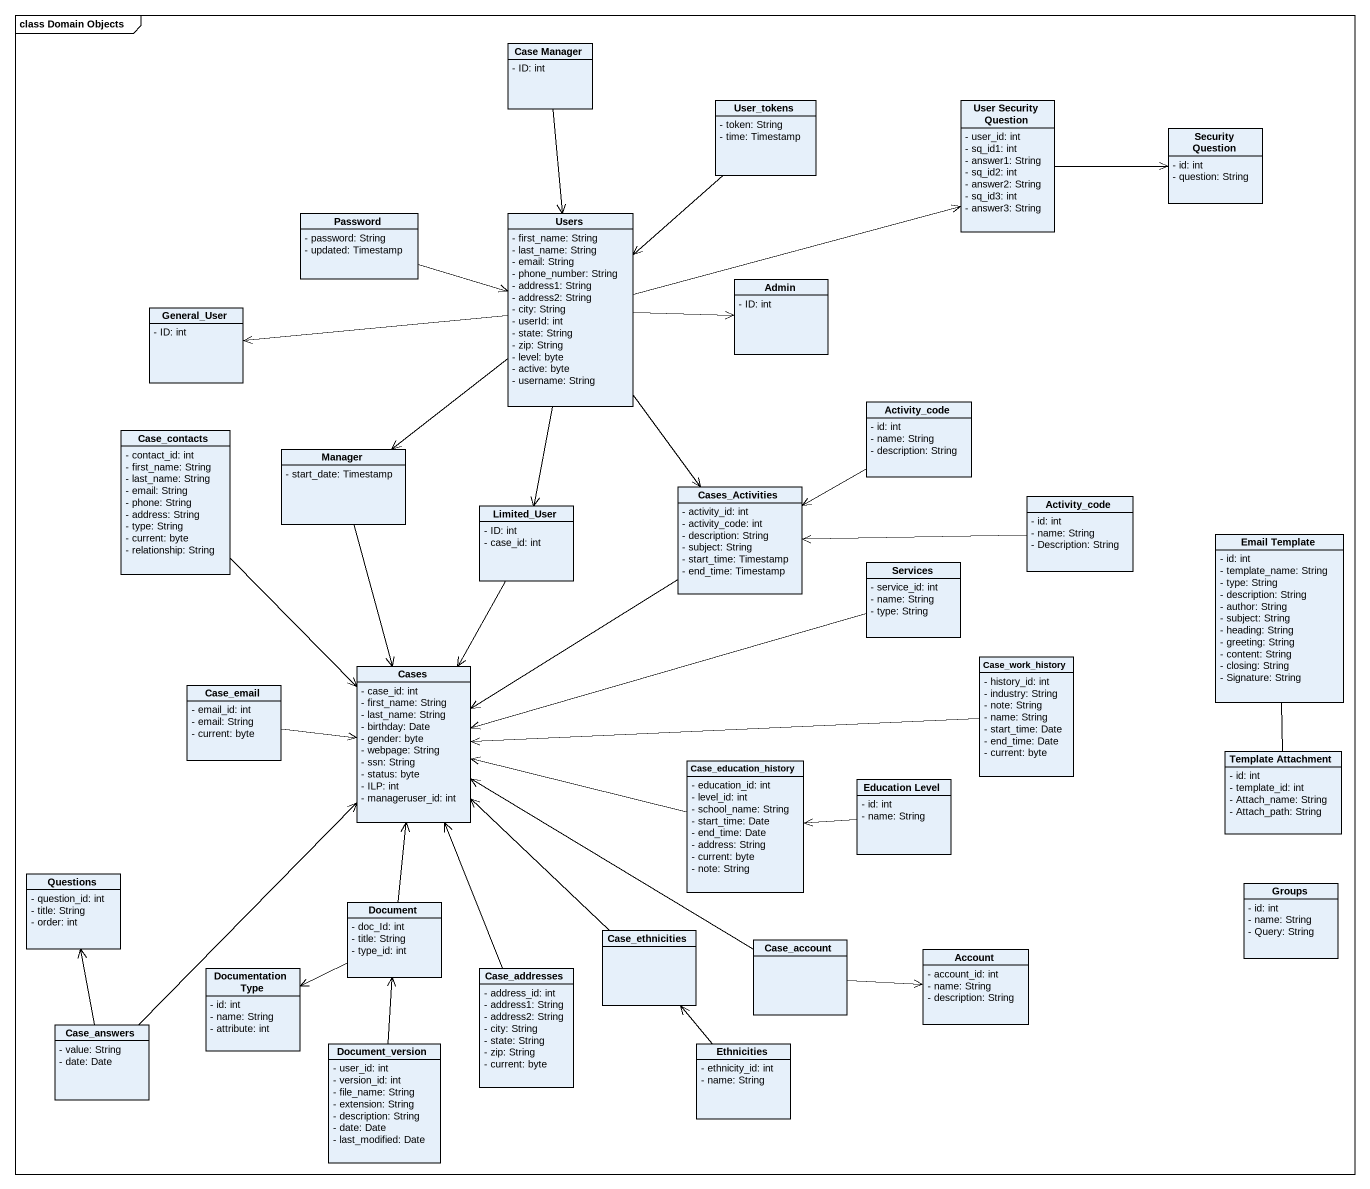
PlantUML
@startuml
mainframe class Domain Objects
hide circle
hide empty members
skinparam classAttributeIconSize 0
class "Case Manager" as Case_Manager {
  - ID: int
}
class User_tokens {
  - token: String
  - time: Timestamp
}
class "User Security Question" as User_Security_Question {
  - user_id: int
  - sq_id1: int
  - answer1: String
  - sq_id2: int
  - answer2: String
  - sq_id3: int
  - answer3: String
}
class "Security Question" as Security_Question {
  - id: int
  - question: String
}
class Password {
  - password: String
  - updated: Timestamp
}
class Users {
  - first_name: String
  - last_name: String
  - email: String
  - phone_number: String
  - address1: String
  - address2: String
  - city: String
  - userId: int
  - state: String
  - zip: String
  - level: byte
  - active: byte
  - username: String
}
class Admin {
  - ID: int
}
class General_User {
  - ID: int
}
class Activity_code {
  - id: int
  - name: String
  - description: String
}
class Case_contacts {
  - contact_id: int
  - first_name: String
  - last_name: String
  - email: String
  - phone: String
  - address: String
  - type: String
  - current: byte
  - relationship: String
}
class Manager {
  - start_date: Timestamp
}
class Limited_User {
  - ID: int
  - case_id: int
}
class Cases_Activities {
  - activity_id: int
  - activity_code: int
  - description: String
  - subject: String
  - start_time: Timestamp
  - end_time: Timestamp
}
class "Activity_code" as Activity_code_2 {
  - id: int
  - name: String
  - Description: String
}
class "Email Template" as Email_Template {
  - id: int
  - template_name: String
  - type: String
  - description: String
  - author: String
  - subject: String
  - heading: String
  - greeting: String
  - content: String
  - closing: String
  - Signature: String
}
class Services {
  - service_id: int
  - name: String
  - type: String
}
class Cases {
  - case_id: int
  - first_name: String
  - last_name: String
  - birthday: Date
  - gender: byte
  - webpage: String
  - ssn: String
  - status: byte
  - ILP: int
  - manageruser_id: int
}
class Case_work_history {
  - history_id: int
  - industry: String
  - note: String
  - name: String
  - start_time: Date
  - end_time: Date
  - current: byte
}
class Case_email {
  - email_id: int
  - email: String
  - current: byte
}
class Case_education_history {
  - education_id: int
  - level_id: int
  - school_name: String
  - start_time: Date
  - end_time: Date
  - address: String
  - current: byte
  - note: String
}
class "Template Attachment" as Template_Attachment {
  - id: int
  - template_id: int
  - Attach_name: String
  - Attach_path: String
}
class "Education Level" as Education_Level {
  - id: int
  - name: String
}
class Questions {
  - question_id: int
  - title: String
  - order: int
}
class Groups {
  - id: int
  - name: String
  - Query: String
}
class Document {
  - doc_Id: int
  - title: String
  - type_id: int
}
class Case_ethnicities
class "Documentation Type" as Documentation_Type {
  - id: int
  - name: String
  - attribute: int
}
class Case_addresses {
  - address_id: int
  - address1: String
  - address2: String
  - city: String
  - state: String
  - zip: String
  - current: byte
}
class Case_account
class Account {
  - account_id: int
  - name: String
  - description: String
}
class Case_answers {
  - value: String
  - date: Date
}
class Document_version {
  - user_id: int
  - version_id: int
  - file_name: String
  - extension: String
  - description: String
  - date: Date
  - last_modified: Date
}
class Ethnicities {
  - ethnicity_id: int
  - name: String
}
Case_Manager --> Users
User_tokens --> Users
User_Security_Question -right-> Security_Question
Password -right-> Users
Users -right-> User_Security_Question
Users -right-> Admin
Users -left-> General_User
Users --> Manager
Users --> Limited_User
Users --> Cases_Activities
Activity_code -left-> Cases_Activities
Case_contacts --> Cases
Manager --> Cases
Limited_User --> Cases
Cases_Activities --> Cases
Activity_code_2 -left-> Cases_Activities
Email_Template -- Template_Attachment
Services -left-> Cases
Case_work_history -left-> Cases
Case_email -right-> Cases
Case_education_history -left-> Cases
Education_Level -left-> Case_education_history
Document -up-> Cases
Document -left-> Documentation_Type
Case_ethnicities -up-> Cases
Case_addresses -up-> Cases
Case_account -up-> Cases
Case_account -right-> Account
Case_answers -up-> Cases
Case_answers -up-> Questions
Document_version -up-> Document
Ethnicities -up-> Case_ethnicities
@enduml
